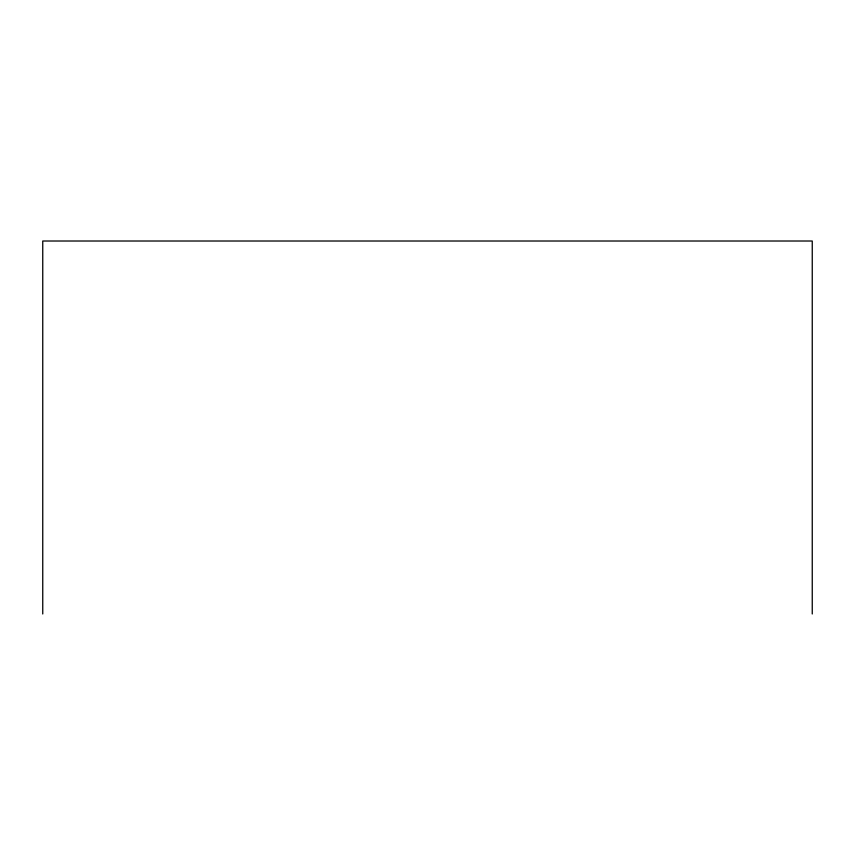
<?xml version="1.0" encoding="UTF-8"?>
<svg xmlns="http://www.w3.org/2000/svg" width="855" height="855" viewBox="0 0 855 855"><rect width="100%" height="100%" fill="white"/><g stroke="black" fill="none" stroke-linecap="round" stroke-linejoin="round"><path stroke-width="1.28" d="M812.25 613.986L812.25 241.014L42.75 241.014L42.75 613.986"/></g></svg>
